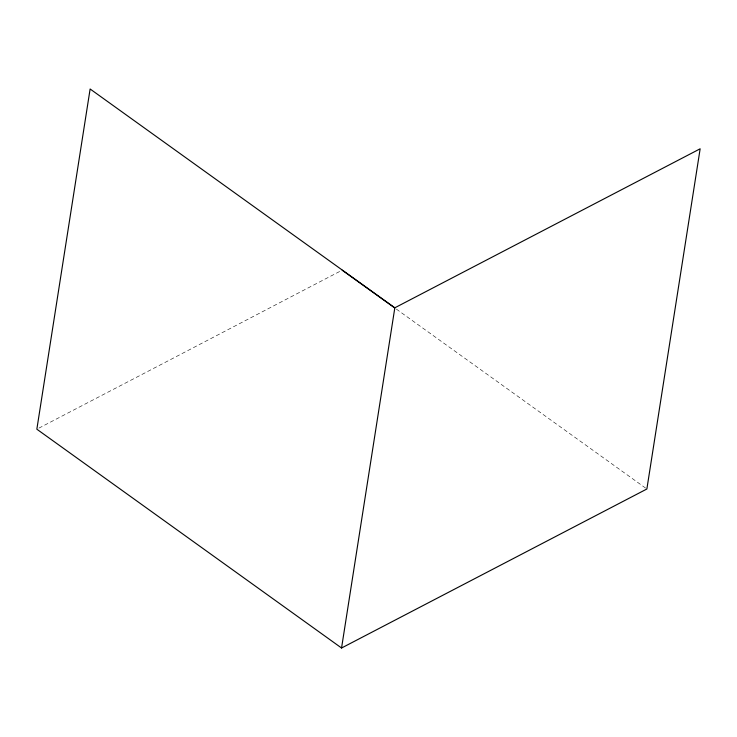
<?xml version="1.0" encoding="UTF-8"?>
<svg xmlns="http://www.w3.org/2000/svg" width="737" height="737" viewBox="0 0 737 737"><rect width="100%" height="100%" fill="white"/><g stroke="black" fill="none" stroke-linecap="round" stroke-linejoin="round"><path stroke-width="0.55" stroke-dasharray="3.69 2.76" d="M38.895 428.133L341.148 270.719M396.377 309.116L646.874 488.999"/><path stroke-width="1.11" d="M341.553 648.007L394.829 307.799L700.15 148.791L646.874 488.999L341.553 648.007L36.85 429.201L90.126 88.993L394.829 307.799M342.171 270.184L394.516 307.78"/></g></svg>
